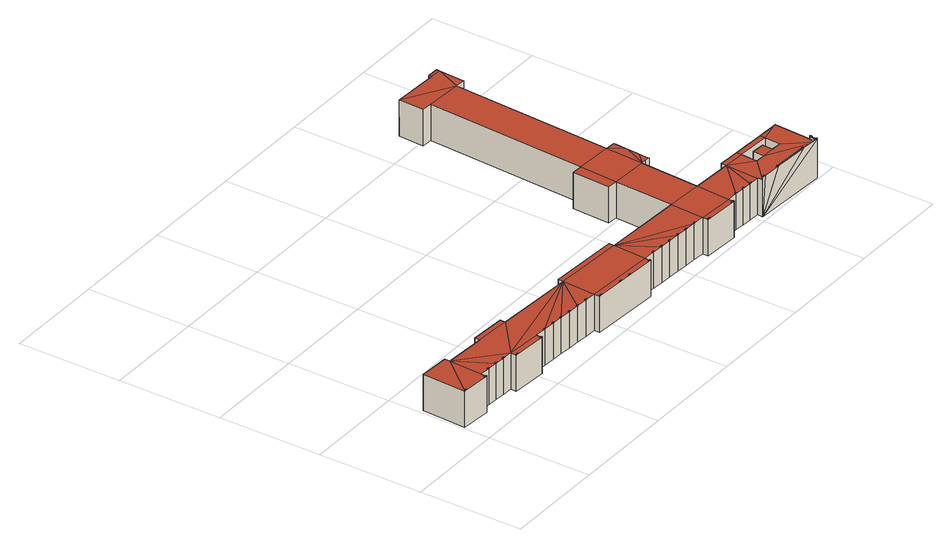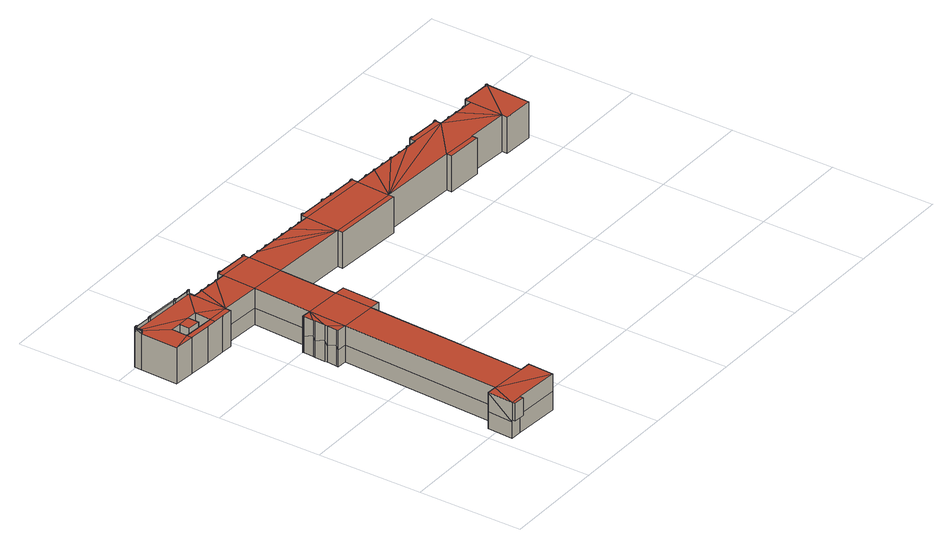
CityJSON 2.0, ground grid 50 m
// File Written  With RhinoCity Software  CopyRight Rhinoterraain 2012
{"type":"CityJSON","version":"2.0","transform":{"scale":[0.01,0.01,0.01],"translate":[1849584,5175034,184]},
"CityObjects":{
"building1":{"type":"Building","geometry":[{"type":"MultiSurface","lod":"2","boundaries":[[[0,1,2]],[[3,4,5]],[[6,7,8]],[[9,10,11]],[[12,13,14]],[[15,16,17]],[[7,18,8]],[[16,19,17]],[[20,21,22]],[[15,23,16]],[[15,24,23]],[[25,26,27]],[[13,28,14]],[[29,30,31]],[[28,32,14]],[[9,33,10]],[[32,34,14]],[[12,35,13]],[[19,36,17]],[[26,37,27]],[[36,38,17]],[[12,27,39]],[[12,39,35]],[[40,41,42]],[[43,44,45]],[[15,8,24]],[[46,6,15]],[[21,47,22]],[[48,49,50]],[[20,22,48]],[[6,8,15]],[[48,50,46]],[[51,46,52]],[[20,48,53]],[[48,22,49]],[[46,15,52]],[[50,54,46]],[[54,6,46]],[[34,55,14]],[[17,25,27]],[[17,27,12]],[[56,17,12]],[[38,25,17]],[[56,12,57]],[[58,59,60]],[[43,45,61]],[[2,29,31]],[[3,5,40]],[[62,3,40]],[[14,55,63]],[[4,64,5]],[[58,63,59]],[[55,65,63]],[[66,64,4]],[[64,67,5]],[[60,66,4]],[[5,67,68]],[[61,69,9]],[[70,71,72]],[[45,14,58]],[[65,73,63]],[[74,75,76]],[[9,77,33]],[[74,76,78]],[[79,68,75]],[[68,67,75]],[[75,80,76]],[[62,40,81]],[[74,79,75]],[[82,79,83]],[[81,40,42]],[[82,68,79]],[[41,74,78]],[[0,84,1]],[[69,85,77]],[[45,58,69]],[[69,70,86]],[[61,45,69]],[[14,63,58]],[[58,60,4]],[[70,72,86]],[[69,86,85]],[[9,69,77]],[[61,9,29]],[[2,1,29]],[[1,61,29]],[[42,41,78]],[[7,87,88,6]],[[26,89,90,25]],[[91,92,93,94]],[[17,95,96,56]],[[4,97,98,3]],[[67,99,100,64]],[[65,101,102,55]],[[103,104,105,106]],[[107,108,97,109]],[[110,111,112,113]],[[113,112,114,115]],[[43,116,117,61]],[[79,118,119,74]],[[5,120,121,68]],[[122,47,22,123]],[[20,124,125,53]],[[126,18,8,127]],[[81,128,129,42]],[[68,121,130,82]],[[131,84,1,132]],[[133,73,63,134]],[[135,48,53,125]],[[56,96,136,57]],[[101,65,73,133]],[[137,44,45,138]],[[139,21,47,122]],[[0,140,141,2]],[[142,40,41,143]],[[87,7,18,126]],[[12,144,145,14]],[[82,130,146,83]],[[118,79,83,146]],[[99,67,147,148]],[[147,67,149,150]],[[149,67,151,152]],[[151,67,153,154]],[[153,67,80]],[[89,26,37,155]],[[51,156,157,52]],[[74,119,143,41]],[[120,5,40,142]],[[84,131,158,0]],[[159,106,160,161]],[[106,105,160]],[[162,163,164,165]],[[165,164,166,167]],[[167,166,168,169]],[[169,168,94,93]],[[115,114,170,171]],[[171,170,172,173]],[[173,172,163,162]],[[44,137,116,43]],[[174,76,78,175]],[[21,139,124,20]],[[155,37,27,176]],[[144,12,57,136]],[[14,145,138,45]],[[108,107,111,110]],[[92,91,104,103]],[[61,117,132,1]],[[177,54,6,88]],[[178,38,25,90]],[[179,36,38,178]],[[180,19,36,179]],[[181,34,55,102]],[[182,32,34,181]],[[183,28,32,182]],[[9,91,94,11]],[[104,29,30,105]],[[58,107,109,4]],[[111,69,70,112]],[[112,70,71,114]],[[105,30,31,160]],[[163,85,77,164]],[[164,77,33,166]],[[166,33,10,168]],[[114,71,72,170]],[[170,72,86,172]],[[172,86,85,163]],[[107,58,69,111]],[[91,9,29,104]],[[168,10,11,94]],[[184,66,64,185]],[[186,187,188,189]],[[140,158,190,141]],[[2,141,161,31]],[[159,161,189,188]],[[141,186,189,161]],[[141,190,187,186]],[[191,192,193,194]],[[195,153,193,192]],[[15,196,95,17]],[[48,135,197,46]],[[46,197,156,51]],[[196,15,52,157]],[[198,80,76,174]],[[198,174,199]],[[200,201,202,203]],[[204,205,206,202]],[[201,204,202]],[[207,203,202]],[[205,193,199,206]],[[153,198,199,193]],[[208,149,152,209]],[[210,60,66,184]],[[211,50,54,177]],[[212,13,28,183]],[[213,16,19,180]],[[123,22,49,214]],[[214,49,50,211]],[[127,8,24,215]],[[215,24,23,216]],[[216,23,16,213]],[[176,27,39,217]],[[217,39,35,218]],[[218,35,13,212]],[[134,63,59,219]],[[219,59,60,210]],[[220,221,222,223]],[[224,225,221,226]],[[225,227,222,221]],[[228,229,230,231]],[[229,232,233,230]],[[230,234,235,231]],[[227,225,229,228]],[[229,225,224,232]],[[232,224,226,233]],[[233,226,221,230]],[[230,221,220,234]],[[234,220,223,235]],[[223,222,231,235]],[[236,237,238,239]],[[240,241,237,242]],[[241,243,238,237]],[[244,245,246,247]],[[245,248,249,246]],[[246,250,251,247]],[[243,241,245,244]],[[245,241,240,248]],[[248,240,242,249]],[[249,242,237,246]],[[246,237,236,250]],[[250,236,239,251]],[[239,238,247,251]],[[252,253,254,255]],[[256,257,253,258]],[[257,259,254,253]],[[260,261,262,263]],[[261,264,265,262]],[[262,266,267,263]],[[259,257,261,260]],[[261,257,256,264]],[[264,256,258,265]],[[265,258,253,262]],[[262,253,252,266]],[[266,252,255,267]],[[255,254,263,267]],[[268,269,270,271]],[[272,273,269,274]],[[273,275,270,269]],[[276,277,278,279]],[[277,280,281,278]],[[278,282,283,279]],[[275,273,277,276]],[[277,273,272,280]],[[280,272,274,281]],[[281,274,269,278]],[[278,269,268,282]],[[282,268,271,283]],[[271,270,279,283]],[[284,285,286,287]],[[288,289,285,290]],[[289,291,286,285]],[[292,293,294,295]],[[293,296,297,294]],[[294,298,299,295]],[[291,289,293,292]],[[293,289,288,296]],[[296,288,290,297]],[[297,290,285,294]],[[294,285,284,298]],[[298,284,287,299]],[[287,286,295,299]],[[300,301,302,303]],[[304,305,301,306]],[[305,307,302,301]],[[308,309,310,311]],[[309,312,313,310]],[[310,314,315,311]],[[307,305,309,308]],[[309,305,304,312]],[[312,304,306,313]],[[313,306,301,310]],[[310,301,300,314]],[[314,300,303,315]],[[303,302,311,315]],[[316,317,318,319]],[[320,321,317,322]],[[321,323,318,317]],[[324,325,326,327]],[[325,328,329,326]],[[326,330,331,327]],[[323,321,325,324]],[[325,321,320,328]],[[328,320,322,329]],[[329,322,317,326]],[[326,317,316,330]],[[330,316,319,331]],[[319,318,327,331]],[[332,333,334,335]],[[336,337,333,338]],[[337,339,334,333]],[[340,341,342,343]],[[341,344,345,342]],[[342,346,347,343]],[[339,337,341,340]],[[341,337,336,344]],[[344,336,338,345]],[[345,338,333,342]],[[342,333,332,346]],[[346,332,335,347]],[[335,334,343,347]],[[348,349,350,351]],[[352,353,349,354]],[[353,355,350,349]],[[356,357,358,359]],[[357,360,361,358]],[[358,362,363,359]],[[355,353,357,356]],[[357,353,352,360]],[[360,352,354,361]],[[361,354,349,358]],[[358,349,348,362]],[[362,348,351,363]],[[351,350,359,363]],[[364,365,366,367]],[[368,369,365,370]],[[369,371,366,365]],[[372,373,374,375]],[[373,376,377,374]],[[374,378,379,375]],[[371,369,373,372]],[[373,369,368,376]],[[376,368,370,377]],[[377,370,365,374]],[[374,365,364,378]],[[378,364,367,379]],[[367,366,375,379]],[[380,381,382,383]],[[384,385,381,386]],[[385,387,382,381]],[[388,389,390,391]],[[389,392,393,390]],[[390,394,395,391]],[[387,385,389,388]],[[389,385,384,392]],[[392,384,386,393]],[[393,386,381,390]],[[390,381,380,394]],[[394,380,383,395]],[[383,382,391,395]],[[396,397,398,399]],[[400,401,397,402]],[[401,403,398,397]],[[404,405,406,407]],[[405,408,409,406]],[[406,410,411,407]],[[403,401,405,404]],[[405,401,400,408]],[[408,400,402,409]],[[409,402,397,406]],[[406,397,396,410]],[[410,396,399,411]],[[399,398,407,411]],[[412,413,414,415]],[[416,417,413,418]],[[417,419,414,413]],[[420,421,422,423]],[[421,424,425,422]],[[422,426,427,423]],[[419,417,421,420]],[[421,417,416,424]],[[424,416,418,425]],[[425,418,413,422]],[[422,413,412,426]],[[426,412,415,427]],[[415,414,423,427]],[[428,429,430,431]],[[432,433,429,434]],[[433,435,430,429]],[[436,437,438,439]],[[437,440,441,438]],[[438,442,443,439]],[[435,433,437,436]],[[437,433,432,440]],[[440,432,434,441]],[[441,434,429,438]],[[438,429,428,442]],[[442,428,431,443]],[[431,430,439,443]],[[444,445,446,447]],[[448,449,445,450]],[[449,451,446,445]],[[452,453,454,455]],[[453,456,457,454]],[[454,458,459,455]],[[451,449,453,452]],[[453,449,448,456]],[[456,448,450,457]],[[457,450,445,454]],[[454,445,444,458]],[[458,444,447,459]],[[447,446,455,459]],[[460,461,462,463]],[[464,465,461,466]],[[465,467,462,461]],[[468,469,470,471]],[[469,472,473,470]],[[470,474,475,471]],[[467,465,469,468]],[[469,465,464,472]],[[472,464,466,473]],[[473,466,461,470]],[[470,461,460,474]],[[474,460,463,475]],[[463,462,471,475]],[[476,477,478,479]],[[480,481,477,482]],[[481,483,478,477]],[[484,485,486,487]],[[485,488,489,486]],[[486,490,491,487]],[[483,481,485,484]],[[485,481,480,488]],[[488,480,482,489]],[[489,482,477,486]],[[486,477,476,490]],[[490,476,479,491]],[[479,478,487,491]],[[492,493,494,495]],[[496,497,493,498]],[[497,499,494,493]],[[500,501,502,503]],[[501,504,505,502]],[[502,506,507,503]],[[499,497,501,500]],[[501,497,496,504]],[[504,496,498,505]],[[505,498,493,502]],[[502,493,492,506]],[[506,492,495,507]],[[495,494,503,507]],[[508,509,510,511]],[[512,513,509,514]],[[513,515,510,509]],[[516,517,518,519]],[[517,520,521,518]],[[518,522,523,519]],[[515,513,517,516]],[[517,513,512,520]],[[520,512,514,521]],[[521,514,509,518]],[[518,509,508,522]],[[522,508,511,523]],[[511,510,519,523]],[[524,525,526,527]],[[528,529,525,530]],[[529,531,526,525]],[[532,533,534,535]],[[533,536,537,534]],[[534,538,539,535]],[[531,529,533,532]],[[533,529,528,536]],[[536,528,530,537]],[[537,530,525,534]],[[534,525,524,538]],[[538,524,527,539]],[[527,526,535,539]],[[540,541,542,543]],[[544,545,541,546]],[[545,547,542,541]],[[548,549,550,551]],[[549,552,553,550]],[[550,554,555,551]],[[547,545,549,548]],[[549,545,544,552]],[[552,544,546,553]],[[553,546,541,550]],[[550,541,540,554]],[[554,540,543,555]],[[543,542,551,555]],[[556,557,558,559]],[[560,561,557,562]],[[561,563,558,557]],[[564,565,566,567]],[[565,568,569,566]],[[566,570,571,567]],[[563,561,565,564]],[[565,561,560,568]],[[568,560,562,569]],[[569,562,557,566]],[[566,557,556,570]],[[570,556,559,571]],[[559,558,567,571]],[[572,573,574,575]],[[576,577,573,578]],[[577,579,574,573]],[[580,581,582,583]],[[581,584,585,582]],[[582,586,587,583]],[[579,577,581,580]],[[581,577,576,584]],[[584,576,578,585]],[[585,578,573,582]],[[582,573,572,586]],[[586,572,575,587]],[[575,574,583,587]],[[588,589,590,591]],[[592,593,589,594]],[[593,595,590,589]],[[596,597,598,599]],[[597,600,601,598]],[[598,602,603,599]],[[595,593,597,596]],[[597,593,592,600]],[[600,592,594,601]],[[601,594,589,598]],[[598,589,588,602]],[[602,588,591,603]],[[591,590,599,603]],[[604,605,606,607]],[[608,609,605,610]],[[609,611,606,605]],[[612,613,614,615]],[[613,616,617,614]],[[614,618,619,615]],[[611,609,613,612]],[[613,609,608,616]],[[616,608,610,617]],[[617,610,605,614]],[[614,605,604,618]],[[618,604,607,619]],[[607,606,615,619]],[[620,621,622,623]],[[624,625,621,626]],[[625,627,622,621]],[[628,629,630,631]],[[629,632,633,630]],[[630,634,635,631]],[[627,625,629,628]],[[629,625,624,632]],[[632,624,626,633]],[[633,626,621,630]],[[630,621,620,634]],[[634,620,623,635]],[[623,622,631,635]],[[636,637,638,639]],[[640,641,637,642]],[[641,643,638,637]],[[644,645,646,647]],[[645,648,649,646]],[[646,650,651,647]],[[643,641,645,644]],[[645,641,640,648]],[[648,640,642,649]],[[649,642,637,646]],[[646,637,636,650]],[[650,636,639,651]],[[639,638,647,651]],[[652,653,654,655]],[[656,657,653,658]],[[657,659,654,653]],[[660,661,662,663]],[[661,664,665,662]],[[662,666,667,663]],[[659,657,661,660]],[[661,657,656,664]],[[664,656,658,665]],[[665,658,653,662]],[[662,653,652,666]],[[666,652,655,667]],[[655,654,663,667]],[[668,669,670,671]],[[672,673,669,674]],[[673,148,670,669]],[[675,676,677,678]],[[676,679,680,677]],[[677,681,682,678]],[[148,673,676,675]],[[676,673,672,679]],[[679,672,674,680]],[[680,674,669,677]],[[677,669,668,681]],[[681,668,671,682]],[[671,670,678,682]],[[683,684,149,685]],[[686,687,684,688]],[[687,689,149,684]],[[690,691,692,693]],[[691,694,695,692]],[[692,696,697,693]],[[689,687,691,690]],[[691,687,686,694]],[[694,686,688,695]],[[695,688,684,692]],[[692,684,683,696]],[[696,683,685,697]],[[685,149,693,697]],[[698,699,700,701]],[[702,703,699,704]],[[703,152,700,699]],[[705,706,707,708]],[[706,709,710,707]],[[707,711,712,708]],[[152,703,706,705]],[[706,703,702,709]],[[709,702,704,710]],[[710,704,699,707]],[[707,699,698,711]],[[711,698,701,712]],[[701,700,708,712]],[[713,714,153,715]],[[716,717,714,718]],[[717,719,153,714]],[[720,721,722,723]],[[721,724,725,722]],[[722,726,727,723]],[[719,717,721,720]],[[721,717,716,724]],[[724,716,718,725]],[[725,718,714,722]],[[722,714,713,726]],[[726,713,715,727]],[[728,729,199,174]],[[730,731,202,206]],[[732,733,205,204]],[[734,732,204,201]],[[731,735,207,202]],[[733,736,193,205]],[[736,737,194,193]],[[737,738,191,194]],[[739,740,200,203]],[[735,739,203,207]],[[740,734,201,200]],[[738,741,192,191]],[[729,730,206,199]],[[742,743,741,736]],[[741,738,737,736]],[[75,744,728,745]],[[744,729,728]],[[733,732,731,730]],[[732,734,739,731]],[[734,740,739]],[[739,735,731]],[[744,742,736,729]],[[736,733,730,729]],[[154,719,720]],[[708,151,154,720]],[[708,700,151]],[[678,150,689,690]],[[678,670,147,150]],[[746,208,209,706]],[[99,148,675,747]],[[100,99,748,749]],[[185,100,749,750]],[[748,751,752,749]],[[753,675,678,754]],[[754,678,690,755]],[[756,746,706,757]],[[755,690,693,758]],[[759,756,757,760]],[[760,705,708,761]],[[761,708,720,762]],[[762,720,723,763]],[[3,98,764,62]],[[62,764,128,81]],[[42,129,175,78]],[[765,142,143,766]],[[179,178,90,95]],[[213,180,179,95]],[[215,216,213,95]],[[88,127,215,95]],[[135,123,214,211]],[[135,211,177,88]],[[135,88,196,767]],[[196,88,95]],[[88,87,126,127]],[[90,89,155,176]],[[95,90,176,144]],[[96,95,144,136]],[[124,139,135,125]],[[139,122,123,135]],[[98,97,142,765]],[[185,768,120,97]],[[97,120,142]],[[108,134,219,97]],[[219,210,184,97]],[[184,185,97]],[[138,145,108,110]],[[92,167,169,93]],[[92,110,165,167]],[[110,173,162,165]],[[110,113,171,173]],[[113,115,171]],[[116,137,138,117]],[[117,138,110,92]],[[132,117,92,103]],[[158,131,132,103]],[[190,158,103,159]],[[103,106,159]],[[145,102,134,108]],[[144,181,102,145]],[[144,183,182,181]],[[144,218,212,183]],[[144,176,217,218]],[[102,101,133,134]],[[130,121,118,146]],[[143,119,769,175]],[[766,143,175]],[[120,768,769,121]],[[118,121,769,119]],[[187,190,159,188]],[[156,197,196,157]]],"semantics":{"surfaces":[{"type":"GroundSurface"},{"type":"WallSurface"},{"type":"RoofSurface"}],"values":[0,0,0,0,0,0,0,0,0,0,0,0,0,0,0,0,0,0,0,0,0,0,0,0,0,0,0,0,0,0,0,0,0,0,0,0,0,0,0,0,0,0,0,0,0,0,0,0,0,0,0,0,0,0,0,0,0,0,0,0,0,0,0,0,0,0,0,0,0,0,0,0,0,0,0,0,0,0,0,0,0,0,0,0,0,0,0,1,1,1,1,1,1,1,1,1,1,1,1,1,1,1,1,1,1,1,1,1,1,1,1,1,1,1,1,1,1,1,1,1,1,1,1,1,1,1,1,1,1,1,1,1,1,1,1,1,1,1,1,1,1,1,1,1,1,1,1,1,1,1,1,1,1,1,1,1,1,1,1,1,1,1,1,1,1,1,1,1,1,1,1,1,1,1,1,1,1,1,1,1,1,1,1,1,1,1,1,1,1,1,1,1,1,1,1,1,1,1,1,1,1,1,1,1,1,1,1,1,1,1,1,1,1,1,1,1,1,1,1,1,1,1,1,1,1,1,1,1,1,1,1,1,1,1,1,1,1,1,1,1,1,1,1,1,1,1,1,1,1,1,1,1,1,1,1,1,1,1,1,1,1,1,1,1,1,1,1,1,1,1,1,1,1,1,1,1,1,1,1,1,1,1,1,1,1,1,1,1,1,1,1,1,1,1,1,1,1,1,1,1,1,1,1,1,1,1,1,1,1,1,1,1,1,1,1,1,1,1,1,1,1,1,1,1,1,1,1,1,1,1,1,1,1,1,1,1,1,1,1,1,1,1,1,1,1,1,1,1,1,1,1,1,1,1,1,1,1,1,1,1,1,1,1,1,1,1,1,1,1,1,1,1,1,1,1,1,1,1,1,1,1,1,1,1,1,1,1,1,1,1,1,1,1,1,1,1,1,1,1,1,1,1,1,1,1,1,1,1,1,1,1,1,1,1,1,1,1,1,1,1,1,1,1,1,1,1,1,1,1,1,1,1,1,1,1,1,1,1,1,1,1,1,1,1,1,1,1,1,1,1,1,1,1,1,1,1,1,1,1,1,1,1,1,1,1,1,1,1,1,1,1,1,1,1,1,1,1,1,1,1,1,1,1,1,1,1,1,1,1,1,1,1,1,1,1,1,1,1,1,1,1,1,1,1,1,1,1,1,1,1,1,1,1,1,1,1,1,1,1,1,1,1,1,1,1,1,1,1,1,1,1,1,1,1,1,1,1,1,1,1,1,1,1,1,1,1,1,1,1,1,1,1,1,1,1,1,1,1,1,1,1,1,1,1,1,1,1,1,1,1,1,1,1,1,1,1,1,1,1,1,1,1,1,1,1,1,1,1,1,1,1,1,1,1,1,1,1,1,1,1,1,1,1,1,1,1,1,1,1,1,1,1,1,1,1,1,1,1,1,1,1,1,1,1,1,1,1,1,1,1,1,1,1,1,1,1,1,1,1,1,1,1,1,1,1,1,1,1,1,1,1,1,1,1,1,1,1,1,1,1,1,1,1,1,2,2,2,2,2,2,2,2,2,2,2,2,2,2,2,2,2,2,2,2,2,2,2,2,2,2,2,2,2,2,2,2,2,2,2,2,2,2,2,2,2,2,2,2,2,2]}}]}
},
"vertices":[
[16826,16020,65],[17273,14751,67],[19015,15904,78],[20331,2354,56],[20317,2096,55],[21316,1262,62],[3590,1358,3],[3578,1078,3],[5317,1266,3],[18612,6889,55],[19083,6770,58],[19088,6866,58],[12742,2498,17],[14312,790,20],[16613,2292,32],[5403,2886,6],[6989,1178,5],[9308,2680,9],[5306,986,3],[7547,1148,5],[213,3420,6],[99,1262,3],[1581,1464,3],[6432,1207,4],[5874,1237,4],[9219,1060,7],[9207,780,7],[12653,878,15],[14865,761,22],[19024,14658,77],[19499,14633,81],[19565,15875,82],[15418,731,25],[19057,6288,56],[15971,702,27],[13759,819,18],[8104,1119,6],[12641,598,14],[8661,1089,6],[13206,848,16],[21357,2041,64],[22933,1958,78],[22939,2216,78],[16349,7008,42],[16251,5161,37],[16764,5136,39],[3676,2978,5],[1570,1184,2],[1671,3084,5],[2083,1438,3],[2586,1411,3],[3689,3236,6],[5417,3144,6],[1684,3342,6],[3088,1385,3],[16524,673,30],[9321,2937,10],[12756,2755,17],[18364,2200,42],[18763,554,43],[19251,528,46],[16862,6983,45],[20856,2326,60],[18274,580,40],[20228,476,53],[16513,393,30],[19740,502,49],[20217,196,53],[21785,1239,66],[18515,5062,49],[18752,5051,50],[18991,5039,52],[18993,5082,52],[18263,300,39],[22893,1203,77],[23848,4,86],[23889,359,86],[19051,6176,56],[23985,2160,89],[22409,1226,72],[23870,3,86],[21897,2271,69],[21810,1763,67],[22435,1733,73],[16760,14778,64],[19025,5671,54],[19019,5572,54],[3578,1078,1764],[3590,1358,1764],[9207,780,1768],[9219,1060,1769],[18612,6889,870],[18612,6889,1816],[19088,6865,1820],[19088,6865,871],[9308,2680,1771],[9321,2937,1771],[20317,2096,1817],[20331,2354,1817],[20217,196,1846],[20228,476,1846],[16513,393,1791],[16524,673,1791],[19024,14658,1839],[19024,14658,892],[19499,14633,896],[19499,14633,1842],[18364,2200,853],[18364,2200,1803],[20317,2096,866],[18515,5062,1811],[18515,5062,860],[18752,5051,861],[18752,5051,1812],[18991,5039,863],[18991,5039,1814],[16349,7008,1804],[16862,6983,1807],[22409,1226,1834],[22893,1203,1838],[21316,1262,1824],[21785,1239,1828],[1570,1184,1764],[1581,1464,1764],[213,3420,1767],[1684,3342,1767],[5306,986,1765],[5317,1266,1765],[21897,2271,1830],[22939,2216,1840],[21810,1763,1829],[16760,14778,1826],[17273,14751,1828],[18263,300,1801],[18274,580,1801],[1671,3084,1767],[12756,2755,1779],[16251,5161,1798],[16764,5136,1801],[99,1262,1764],[16826,16020,962],[19015,15904,975],[21357,2041,1825],[22933,1958,1839],[12742,2498,1778],[16613,2292,1794],[22435,1733,1834],[20356,189,1974],[20217,196,1972],[21263,141,1981],[21105,149,1980],[22982,50,1997],[22822,58,1995],[23870,3,2006],[23730,10,2004],[12641,598,1776],[3689,3236,1767],[5417,3144,1768],[16826,16020,1827],[19565,15875,1843],[19565,15875,883],[19565,15875,978],[19025,5671,1816],[19025,5671,852],[19051,6176,1086],[19051,6176,1817],[19057,6288,869],[19057,6288,1818],[19083,6770,1088],[19083,6770,1819],[18993,5082,850],[18993,5082,1814],[19019,5572,1084],[19019,5572,1815],[23889,359,1848],[23985,2160,1850],[12653,878,1776],[3088,1385,1764],[8661,1089,1768],[8104,1119,1767],[7547,1148,1767],[15971,702,1789],[15418,731,1786],[14865,761,1784],[19740,502,1811],[20228,476,1815],[19022,16054,975],[19022,16054,1840],[19573,16024,1843],[19573,16024,978],[19015,15904,1840],[23872,37,2040],[23872,26,2040],[23873,56,2005],[23873,56,2034],[23870,3,2035],[5403,2886,1767],[3676,2978,1767],[23870,3,1974],[23889,359,1974],[23886,296,2037],[23885,279,2035],[23889,359,2028],[23887,314,2038],[23884,257,2028],[23884,256,2004],[23889,359,2004],[23888,331,2036],[21263,141,2034],[22823,58,2047],[19251,528,1808],[2586,1411,1764],[14312,790,1782],[6989,1178,1766],[2083,1438,1764],[5874,1237,1765],[6432,1207,1766],[13206,848,1778],[13759,819,1780],[18763,554,1804],[19812,498,1853],[19782,500,1867],[19824,498,1812],[19824,498,1839],[19716,503,1852],[19704,504,1839],[19746,502,1867],[19704,504,1811],[19705,525,1811],[19705,525,1839],[19783,521,1867],[19825,519,1812],[19717,525,1852],[19747,523,1867],[19813,520,1853],[19825,519,1839],[19324,524,1849],[19293,526,1864],[19335,524,1808],[19335,524,1836],[19227,529,1849],[19216,530,1835],[19257,528,1864],[19216,530,1807],[19217,551,1807],[19217,551,1835],[19294,547,1864],[19336,545,1808],[19228,551,1849],[19259,549,1864],[19325,546,1849],[19336,545,1836],[18834,550,1846],[18803,552,1861],[18845,550,1805],[18845,550,1833],[18737,555,1845],[18726,556,1832],[18767,554,1860],[18726,556,1804],[18727,577,1804],[18727,577,1832],[18805,573,1861],[18846,571,1805],[18738,577,1845],[18769,575,1860],[18835,572,1846],[18846,571,1833],[18249,299,1847],[18213,301,1863],[18263,299,1801],[18263,299,1832],[18134,305,1846],[18120,306,1831],[18170,304,1863],[18120,306,1800],[18122,330,1800],[18122,330,1831],[18214,325,1863],[18264,322,1801],[18135,329,1846],[18171,327,1863],[18251,323,1847],[18264,322,1832],[16642,385,1838],[16605,386,1854],[16655,384,1792],[16655,384,1823],[16526,391,1837],[16513,391,1822],[16562,389,1854],[16513,391,1791],[16514,415,1791],[16514,415,1822],[16607,410,1854],[16656,408,1792],[16527,414,1837],[16564,413,1854],[16643,408,1838],[16656,408,1823],[16024,699,1830],[15991,701,1845],[16036,698,1789],[16036,698,1817],[15920,705,1830],[15908,705,1816],[15953,703,1845],[15908,705,1788],[15909,727,1788],[15909,727,1816],[15993,722,1845],[16037,720,1789],[15921,726,1830],[15954,724,1845],[16025,720,1830],[16037,720,1817],[15470,728,1828],[15438,730,1842],[15483,728,1786],[15483,728,1814],[15366,734,1827],[15354,735,1814],[15399,732,1842],[15354,735,1786],[15355,756,1786],[15355,756,1814],[15439,752,1842],[15484,749,1786],[15367,755,1827],[15400,754,1842],[15472,750,1828],[15484,749,1814],[14916,758,1825],[14883,760,1840],[14928,757,1784],[14928,757,1812],[14812,763,1825],[14799,764,1811],[14844,762,1840],[14799,764,1784],[14800,785,1784],[14800,785,1811],[14884,781,1840],[14929,779,1784],[14813,785,1825],[14845,783,1840],[14917,779,1825],[14929,779,1812],[14364,787,1823],[14331,789,1838],[14376,786,1782],[14376,786,1810],[14260,793,1823],[14248,793,1809],[14292,791,1838],[14248,793,1781],[14249,815,1781],[14249,815,1809],[14332,810,1838],[14377,808,1782],[14261,814,1823],[14294,812,1838],[14365,808,1823],[14377,808,1810],[13810,816,1821],[13778,818,1836],[13822,816,1780],[13822,816,1808],[13706,822,1821],[13694,823,1807],[13739,820,1836],[13694,823,1779],[13695,844,1779],[13695,844,1807],[13779,839,1836],[13824,837,1780],[13707,843,1821],[13740,842,1836],[13811,838,1821],[13824,837,1808],[13257,846,1819],[13225,847,1834],[13270,845,1778],[13270,845,1806],[13153,851,1819],[13141,852,1806],[13186,849,1834],[13141,852,1778],[13142,873,1778],[13142,873,1806],[13226,869,1834],[13271,866,1778],[13154,873,1819],[13187,871,1834],[13259,867,1819],[13271,866,1806],[12628,597,1822],[12591,599,1838],[12641,596,1776],[12641,596,1807],[12512,603,1822],[12499,604,1807],[12548,601,1838],[12499,604,1776],[12500,628,1776],[12500,628,1807],[12593,623,1838],[12643,620,1776],[12514,627,1822],[12550,625,1838],[12629,621,1822],[12643,620,1807],[11283,668,1818],[11248,670,1835],[11296,668,1772],[11296,668,1804],[11172,674,1818],[11159,675,1803],[11207,672,1835],[11159,675,1772],[11160,699,1772],[11160,699,1803],[11249,694,1835],[11297,692,1772],[11173,698,1818],[11208,696,1835],[11284,692,1818],[11297,692,1804],[10684,700,1817],[10649,702,1834],[10697,699,1771],[10697,699,1802],[10573,706,1817],[10560,707,1802],[10608,704,1833],[10560,707,1771],[10561,731,1771],[10561,731,1802],[10650,726,1834],[10698,723,1771],[10574,730,1817],[10609,728,1833],[10685,724,1817],[10698,723,1802],[9343,771,1815],[9308,773,1831],[9356,771,1769],[9356,771,1800],[9232,777,1815],[9219,778,1800],[9267,775,1831],[9219,778,1768],[9220,802,1768],[9220,802,1800],[9309,797,1831],[9357,794,1769],[9233,801,1815],[9268,799,1831],[9344,795,1815],[9357,794,1800],[5292,986,1811],[5258,988,1827],[5306,985,1765],[5306,985,1796],[5181,992,1811],[5168,992,1796],[5216,990,1827],[5168,992,1765],[5170,1016,1765],[5170,1016,1796],[5259,1012,1827],[5307,1009,1765],[5183,1016,1811],[5218,1014,1827],[5294,1010,1811],[5307,1009,1796],[3702,1070,1810],[3668,1072,1827],[3716,1069,1764],[3716,1069,1795],[3591,1076,1810],[3578,1077,1795],[3626,1074,1827],[3578,1077,1764],[3580,1101,1764],[3580,1101,1795],[3669,1096,1827],[3717,1093,1764],[3593,1100,1810],[3627,1098,1827],[3704,1094,1810],[3717,1093,1795],[1557,1184,1810],[1522,1186,1827],[1570,1183,1764],[1570,1183,1795],[1446,1190,1810],[1433,1190,1795],[1480,1188,1827],[1432,1190,1764],[1434,1214,1764],[1434,1214,1795],[1523,1209,1827],[1571,1207,1764],[1447,1214,1810],[1482,1212,1827],[1558,1208,1810],[1571,1207,1795],[223,1254,1810],[188,1256,1827],[236,1254,1764],[236,1254,1795],[112,1260,1810],[99,1261,1795],[147,1258,1827],[99,1261,1764],[100,1285,1764],[100,1285,1795],[190,1280,1827],[238,1278,1764],[113,1284,1810],[148,1282,1827],[225,1278,1810],[238,1278,1795],[8716,1086,1809],[8683,1088,1824],[8728,1086,1768],[8728,1086,1796],[8612,1092,1809],[8600,1092,1796],[8644,1090,1824],[8600,1092,1768],[8601,1114,1768],[8601,1114,1796],[8684,1109,1824],[8729,1107,1768],[8613,1113,1809],[8646,1111,1824],[8717,1108,1809],[8729,1107,1796],[8155,1116,1808],[8123,1118,1823],[8168,1115,1767],[8168,1115,1795],[8051,1122,1808],[8039,1122,1795],[8084,1120,1823],[8039,1122,1767],[8040,1144,1767],[8040,1144,1795],[8124,1139,1823],[8169,1137,1767],[8052,1143,1808],[8085,1141,1823],[8157,1137,1809],[8169,1137,1795],[7596,1146,1808],[7563,1147,1823],[7608,1145,1767],[7608,1145,1794],[7492,1151,1808],[7479,1152,1794],[7524,1149,1823],[7479,1152,1766],[7481,1173,1766],[7481,1173,1794],[7564,1169,1823],[7609,1166,1767],[7493,1173,1808],[7525,1171,1823],[7597,1167,1808],[7609,1166,1795],[7039,1175,1807],[7006,1177,1822],[7051,1175,1766],[7051,1175,1794],[6935,1181,1807],[6923,1181,1794],[6968,1179,1822],[6923,1181,1766],[6924,1203,1766],[6924,1203,1794],[7007,1198,1822],[7052,1196,1766],[6936,1202,1807],[6969,1200,1822],[7040,1197,1807],[7052,1196,1794],[6481,1205,1807],[6448,1206,1822],[6493,1204,1766],[6493,1204,1794],[6377,1210,1807],[6364,1211,1793],[6409,1209,1822],[6364,1211,1766],[6365,1232,1766],[6365,1232,1793],[6449,1228,1822],[6494,1225,1766],[6378,1232,1807],[6410,1230,1822],[6482,1226,1807],[6494,1225,1794],[5920,1234,1807],[5887,1236,1821],[5932,1234,1765],[5932,1234,1793],[5816,1240,1806],[5804,1241,1793],[5849,1238,1821],[5804,1241,1765],[5805,1262,1765],[5805,1262,1793],[5888,1258,1821],[5933,1255,1765],[5817,1261,1807],[5850,1260,1821],[5921,1256,1807],[5933,1255,1793],[3140,1382,1806],[3107,1383,1820],[3152,1381,1764],[3152,1381,1792],[3036,1387,1806],[3023,1388,1792],[3068,1386,1820],[3023,1388,1764],[3024,1409,1764],[3024,1409,1792],[3108,1405,1820],[3153,1402,1764],[3037,1409,1806],[3069,1407,1820],[3141,1403,1806],[3153,1402,1792],[2638,1408,1806],[2606,1410,1820],[2650,1408,1764],[2650,1408,1792],[2534,1414,1806],[2522,1415,1792],[2567,1412,1820],[2522,1415,1764],[2523,1436,1764],[2523,1436,1792],[2607,1431,1820],[2652,1429,1764],[2535,1435,1806],[2568,1433,1820],[2639,1430,1806],[2652,1429,1792],[2137,1435,1806],[2104,1437,1820],[2149,1434,1764],[2149,1434,1792],[2033,1440,1806],[2020,1441,1792],[2065,1439,1820],[2020,1441,1764],[2022,1462,1764],[2022,1462,1792],[2105,1458,1820],[2150,1456,1764],[2034,1462,1806],[2066,1460,1820],[2138,1456,1806],[2150,1456,1792],[20341,190,2015],[20306,192,2029],[20354,189,1974],[20354,189,2001],[20230,196,2014],[20217,196,2000],[20264,194,2029],[20218,218,1973],[20218,218,2000],[20307,213,2029],[20355,210,1974],[20231,217,2014],[20266,215,2029],[20342,211,2015],[20355,210,2001],[21250,142,2046],[21215,143,2060],[21263,141,2033],[21139,147,2045],[21125,148,2031],[21173,146,2060],[21125,148,1980],[21127,170,1980],[21127,170,2031],[21216,165,2060],[21264,162,1981],[21140,169,2045],[21175,167,2060],[21251,163,2046],[21264,162,2033],[22947,52,2061],[22912,54,2076],[22960,51,1996],[22960,51,2048],[22836,58,2060],[22822,58,2047],[22870,56,2075],[22824,80,1995],[22824,80,2047],[22913,75,2076],[22961,72,1996],[22837,79,2060],[22872,77,2075],[22948,73,2061],[22961,72,2048],[23857,3,2047],[23823,5,2061],[23870,3,2033],[23746,9,2046],[23733,10,2032],[23781,7,2061],[23733,10,2004],[23734,31,2004],[23734,31,2032],[23824,27,2061],[23872,24,2006],[23747,31,2046],[23782,29,2061],[23858,25,2047],[23872,24,2033],[23866,360,1848],[23866,360,1974],[23866,360,2003],[23866,360,2028],[23861,258,2027],[23861,258,2004],[23862,280,2034],[23865,333,2035],[23850,57,2005],[23850,57,2033],[23849,38,2040],[23864,315,2038],[23863,297,2037],[23849,27,2040],[23848,4,2005],[23848,4,2035],[23848,4,1974],[23866,360,86],[21264,162,2034],[20218,218,1846],[20231,196,1846],[20243,476,1846],[20243,476,1815],[20231,196,1799],[20243,476,1799],[20218,218,1814],[20355,210,1815],[21127,170,1822],[21264,162,1982],[22824,80,1994],[21264,162,1823],[21264,162,1824],[22824,80,1836],[22961,72,1837],[23734,31,1845],[23872,24,1847],[20856,2326,1821],[21370,2299,1826],[22947,2215,1840],[3797,2971,1767],[20217,196,1814],[23870,3,1848]
]}
